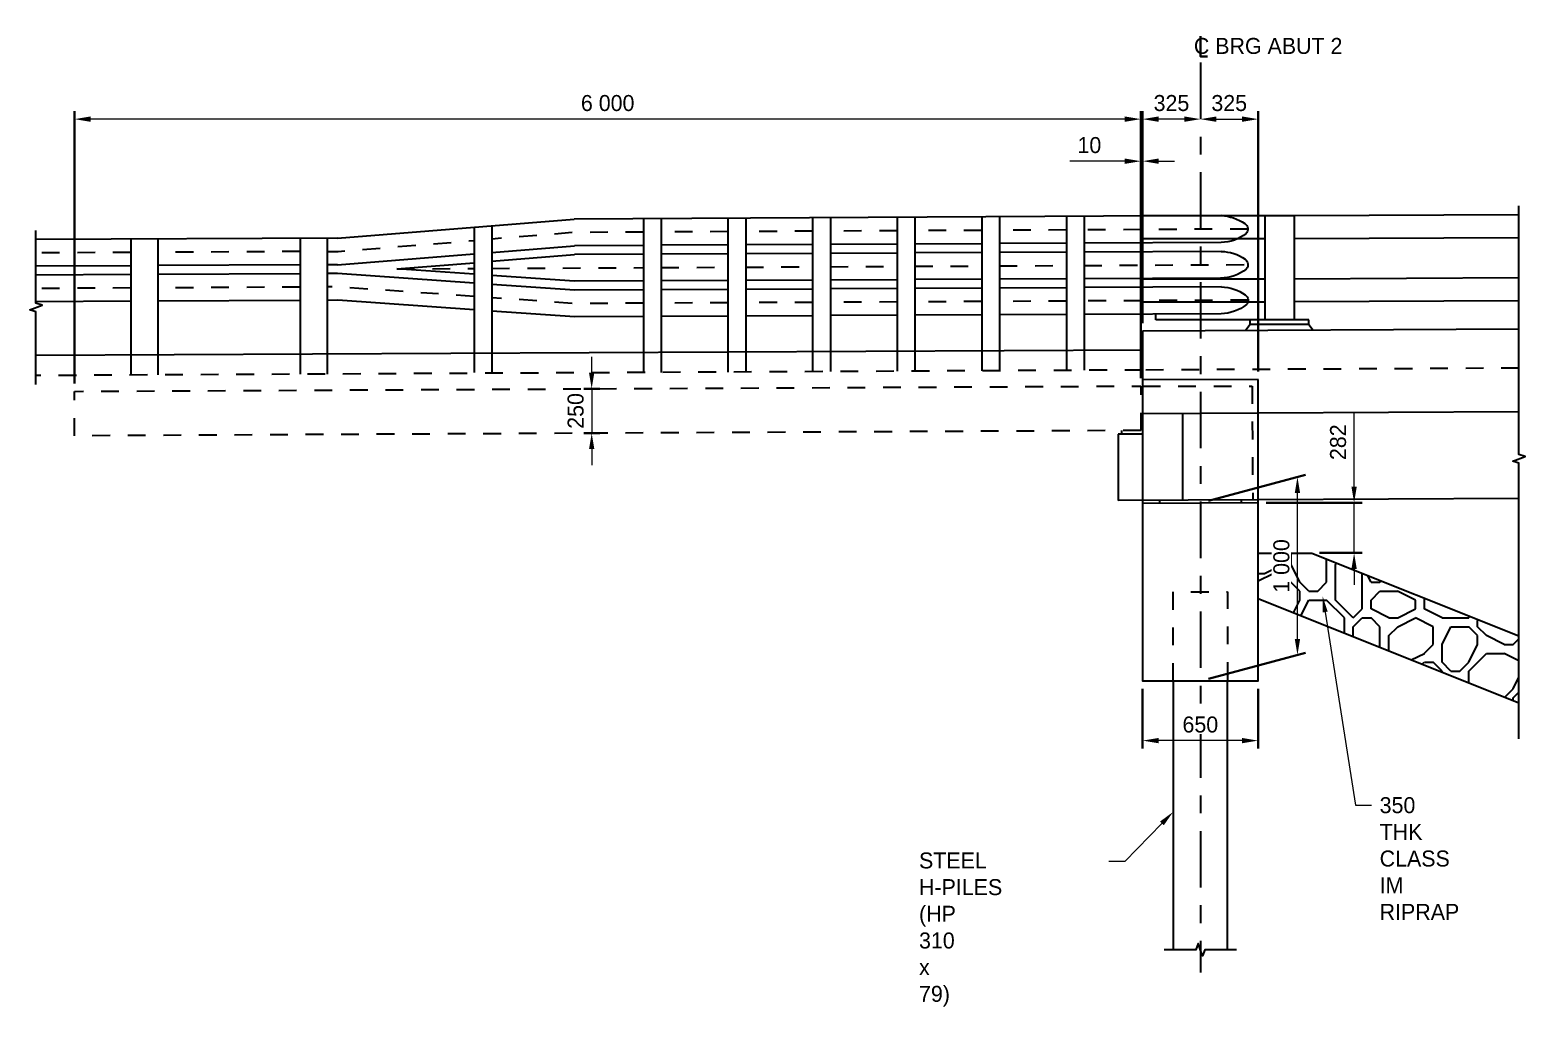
# Model space of a CAD drawing. Header units: metres. Extents: x 16681.2 to 16737.5, y 5649224.7 to 5649280.1.
# Drawn here: x 16685.43 to 16693.84, y 5649228.76 to 5649234.26 of the extents above; entities that cross this region are included whole.
import ezdxf
from ezdxf import colors
from ezdxf.entities.mleader import LeaderData, LeaderLine
from ezdxf.math import Vec2, Vec3

# ---------------------------------------------------------------- set-up
doc = ezdxf.new("R2010")
doc.units = ezdxf.units.M
doc.linetypes.add('CENTERX2', pattern=[101.6, 63.5, -12.7, 12.7, -12.7])
doc.linetypes.add('HIDDEN2', pattern=[4.7625, 3.175, -1.5875])
for name, color, linetype in [('S-BR-ABUT', 3, 'Continuous'), ('S-BR-ABUTMENT-HDD-THIN', 11, 'HIDDEN2'), ('S-BR-BRIDGERAIL', 50, 'Continuous'), ('S-BR-CEN', 1, 'CENTERX2'), ('S-BR-DECK', 2, 'Continuous'), ('S-BR-DECK-HDD', 11, 'HIDDEN2'), ('S-BR-DIM', 1, 'Continuous'), ('S-BR-PILE-HDD', 11, 'HIDDEN2'), ('S-BR-PILE-PIPE', 63, 'Continuous'), ('S-BR-POST', 50, 'Continuous'), ('S-BR-RIP-RAP', 252, 'Continuous'), ('S-BR-SLOPE', 51, 'Continuous')]:
    doc.layers.add(name, color=color, linetype=linetype)
doc.layers.add('S-TB-TXT-WT2', color=2, linetype='Continuous', lineweight=30)
doc.styles.add('AT_Font_Prop_3.0', font='font99.shx', dxfattribs={"height": 3})
doc.dimstyles.new('AT_Prop_3.0 (Millimeters)', dxfattribs={"dimtxt": 3, "dimasz": 3, "dimexe": 1.5, "dimexo": 1.5, "dimgap": 1.5, "dimtad": 1, "dimdec": 3, "dimzin": 0, "dimdsep": 32, "dimtxsty": 'AT_Font_Prop_3.0', "dimcen": 1.5, "dimclrd": 1, "dimclre": 1, "dimclrt": 256, "dimaunit": 1, "dimadec": 4, "dimazin": 0, "dimtfac": 1, "dimtdec": 3, "dimtmove": 0, "dimatfit": 0, "dimfxl": 1, "dimtolj": 1, "dimtzin": 0, "dimlwd": 20, "dimlwe": -1, "dimarcsym": 0})

# ---------------------------------------------------------------- blocks, each defined once
blk = doc.blocks.new('*D35')
at = {"layer": 'Defpoints', "color": 0, "transparency": 16777216}
for p in [(16692.337, 5649233.7553), (16692.012, 5649232.5651), (16692.337, 5649232.2917)]:
    blk.add_point(p, dxfattribs=at)
at = {"layer": 'S-TB-TXT-WT2', "color": 1, "lineweight": 20, "transparency": 16777216}
blk.add_line((16692.102, 5649233.7553), (16692.247, 5649233.7553), dxfattribs=at)
at = {"layer": 'S-TB-TXT-WT2', "color": 1, "transparency": 16777216}
blk.add_line((16692.337, 5649232.3367), (16692.337, 5649233.8003), dxfattribs=at)
for points in [[(16692.102, 5649233.7703), (16692.102, 5649233.7403), (16692.012, 5649233.7553)], [(16692.247, 5649233.7703), (16692.247, 5649233.7403), (16692.337, 5649233.7553)]]:
    blk.add_solid(points, dxfattribs=at)
at = {"layer": 'S-TB-TXT-WT2', "transparency": 16777216, "insert": (16692.1745, 5649233.8453), "char_height": 0.09, "attachment_point": 5, "style": 'AT_Font_Prop_3.0'}
blk.add_mtext('\\A1;325', dxfattribs=at)
blk = doc.blocks.new('*D36')
at = {"layer": 'Defpoints', "color": 0, "transparency": 16777216}
for p in [(16685.677, 5649233.7553), (16685.677, 5649232.2244), (16691.677, 5649232.2544)]:
    blk.add_point(p, dxfattribs=at)
at = {"layer": 'S-TB-TXT-WT2', "color": 1, "transparency": 16777216}
for p, q in [((16685.677, 5649232.2694), (16685.677, 5649233.8003)), ((16691.677, 5649232.2994), (16691.677, 5649233.8003))]:
    blk.add_line(p, q, dxfattribs=at)
at = {"layer": 'S-TB-TXT-WT2', "color": 1, "lineweight": 20, "transparency": 16777216}
blk.add_line((16691.587, 5649233.7553), (16685.767, 5649233.7553), dxfattribs=at)
at = {"layer": 'S-TB-TXT-WT2', "color": 1, "transparency": 16777216}
for points in [[(16685.767, 5649233.7703), (16685.767, 5649233.7403), (16685.677, 5649233.7553)], [(16691.587, 5649233.7703), (16691.587, 5649233.7403), (16691.677, 5649233.7553)]]:
    blk.add_solid(points, dxfattribs=at)
at = {"layer": 'S-TB-TXT-WT2', "transparency": 16777216, "insert": (16688.677, 5649233.8453), "char_height": 0.09, "attachment_point": 5, "style": 'AT_Font_Prop_3.0'}
blk.add_mtext('\\A1;6 000', dxfattribs=at)
blk = doc.blocks.new('*D37')
at = {"layer": 'Defpoints', "color": 0, "transparency": 16777216}
for p in [(16691.687, 5649233.7553), (16691.687, 5649232.5633), (16692.012, 5649232.5651)]:
    blk.add_point(p, dxfattribs=at)
at = {"layer": 'S-TB-TXT-WT2', "color": 1, "transparency": 16777216}
blk.add_line((16691.687, 5649232.6083), (16691.687, 5649233.8003), dxfattribs=at)
at = {"layer": 'S-TB-TXT-WT2', "color": 1, "lineweight": 20, "transparency": 16777216}
blk.add_line((16691.922, 5649233.7553), (16691.777, 5649233.7553), dxfattribs=at)
at = {"layer": 'S-TB-TXT-WT2', "color": 1, "transparency": 16777216}
for points in [[(16691.777, 5649233.7703), (16691.777, 5649233.7403), (16691.687, 5649233.7553)], [(16691.922, 5649233.7703), (16691.922, 5649233.7403), (16692.012, 5649233.7553)]]:
    blk.add_solid(points, dxfattribs=at)
at = {"layer": 'S-TB-TXT-WT2', "transparency": 16777216, "insert": (16691.8495, 5649233.8453), "char_height": 0.09, "attachment_point": 5, "style": 'AT_Font_Prop_3.0'}
blk.add_mtext('\\A1;325', dxfattribs=at)
blk = doc.blocks.new('*D38')
at = {"layer": 'Defpoints', "color": 0, "transparency": 16777216}
for p in [(16691.677, 5649233.5189), (16691.687, 5649232.5634), (16691.677, 5649232.2544)]:
    blk.add_point(p, dxfattribs=at)
at = {"layer": 'S-TB-TXT-WT2', "color": 1, "lineweight": 20, "transparency": 16777216}
for p, q in [((16691.587, 5649233.5189), (16691.2784, 5649233.5189)), ((16691.687, 5649233.5189), (16691.677, 5649233.5189)), ((16691.777, 5649233.5189), (16691.867, 5649233.5189))]:
    blk.add_line(p, q, dxfattribs=at)
at = {"layer": 'S-TB-TXT-WT2', "color": 1, "transparency": 16777216}
for points in [[(16691.587, 5649233.5339), (16691.587, 5649233.5039), (16691.677, 5649233.5189)], [(16691.777, 5649233.5339), (16691.777, 5649233.5039), (16691.687, 5649233.5189)]]:
    blk.add_solid(points, dxfattribs=at)
at = {"layer": 'S-TB-TXT-WT2', "transparency": 16777216, "insert": (16691.3877, 5649233.6089), "char_height": 0.09, "attachment_point": 5, "style": 'AT_Font_Prop_3.0'}
blk.add_mtext('\\A1;10', dxfattribs=at)
blk = doc.blocks.new('*D39')
at = {"layer": 'Defpoints', "color": 0, "transparency": 16777216}
for p in [(16692.5584, 5649231.7425), (16692.012, 5649231.5961), (16692.012, 5649230.5961)]:
    blk.add_point(p, dxfattribs=at)
at = {"layer": 'S-TB-TXT-WT2', "color": 1, "transparency": 16777216}
for p, q in [((16692.057, 5649231.6081), (16692.6034, 5649231.7545)), ((16692.057, 5649230.6081), (16692.6034, 5649230.7545))]:
    blk.add_line(p, q, dxfattribs=at)
at = {"layer": 'S-TB-TXT-WT2', "color": 1, "lineweight": 20, "transparency": 16777216}
blk.add_line((16692.5584, 5649230.8325), (16692.5584, 5649231.6525), dxfattribs=at)
at = {"layer": 'S-TB-TXT-WT2', "color": 1, "transparency": 16777216}
for points in [[(16692.5434, 5649231.6525), (16692.5734, 5649231.6525), (16692.5584, 5649231.7425)], [(16692.5434, 5649230.8325), (16692.5734, 5649230.8325), (16692.5584, 5649230.7425)]]:
    blk.add_solid(points, dxfattribs=at)
at = {"layer": 'S-TB-TXT-WT2', "transparency": 16777216, "insert": (16692.4684, 5649231.2425), "char_height": 0.09, "attachment_point": 5, "rotation": 90, "style": 'AT_Font_Prop_3.0', "bg_fill": 3, "box_fill_scale": 1.1, "bg_fill_color": 256, "bg_fill_true_color": 13158600, "bg_fill_transparency": 0}
blk.add_mtext('\\A1;1 000', dxfattribs=at)
blk = doc.blocks.new('*D40')
at = {"layer": 'Defpoints', "color": 0, "transparency": 16777216}
for p in [(16691.687, 5649230.5961), (16692.337, 5649230.5961), (16691.687, 5649230.2603)]:
    blk.add_point(p, dxfattribs=at)
at = {"layer": 'S-TB-TXT-WT2', "color": 1, "transparency": 16777216}
for p, q in [((16691.687, 5649230.5511), (16691.687, 5649230.2153)), ((16692.337, 5649230.5511), (16692.337, 5649230.2153))]:
    blk.add_line(p, q, dxfattribs=at)
at = {"layer": 'S-TB-TXT-WT2', "color": 1, "lineweight": 20, "transparency": 16777216}
blk.add_line((16692.247, 5649230.2603), (16691.777, 5649230.2603), dxfattribs=at)
at = {"layer": 'S-TB-TXT-WT2', "color": 1, "transparency": 16777216}
for points in [[(16691.777, 5649230.2753), (16691.777, 5649230.2453), (16691.687, 5649230.2603)], [(16692.247, 5649230.2753), (16692.247, 5649230.2453), (16692.337, 5649230.2603)]]:
    blk.add_solid(points, dxfattribs=at)
at = {"layer": 'S-TB-TXT-WT2', "transparency": 16777216, "insert": (16692.012, 5649230.3503), "char_height": 0.09, "attachment_point": 5, "style": 'AT_Font_Prop_3.0', "bg_fill": 3, "box_fill_scale": 1.1, "bg_fill_color": 256, "bg_fill_true_color": 13158600, "bg_fill_transparency": 0}
blk.add_mtext('\\A1;650', dxfattribs=at)
blk = doc.blocks.new('*D41')
at = {"layer": 'Defpoints', "color": 0, "transparency": 16777216}
for p in [(16688.677, 5649232.2394), (16688.587, 5649231.9894), (16688.677, 5649231.9894)]:
    blk.add_point(p, dxfattribs=at)
at = {"layer": 'S-TB-TXT-WT2', "color": 1, "lineweight": 20, "transparency": 16777216}
for p, q in [((16688.587, 5649232.3294), (16688.587, 5649232.4194)), ((16688.587, 5649232.2394), (16688.587, 5649231.9894)), ((16688.587, 5649231.8994), (16688.587, 5649231.8094))]:
    blk.add_line(p, q, dxfattribs=at)
at = {"layer": 'S-TB-TXT-WT2', "color": 1, "transparency": 16777216}
for p, q in [((16688.632, 5649232.2394), (16688.542, 5649232.2394)), ((16688.632, 5649231.9894), (16688.542, 5649231.9894))]:
    blk.add_line(p, q, dxfattribs=at)
for points in [[(16688.572, 5649232.3294), (16688.602, 5649232.3294), (16688.587, 5649232.2394)], [(16688.572, 5649231.8994), (16688.602, 5649231.8994), (16688.587, 5649231.9894)]]:
    blk.add_solid(points, dxfattribs=at)
at = {"layer": 'S-TB-TXT-WT2', "transparency": 16777216, "insert": (16688.497, 5649232.1144), "char_height": 0.09, "attachment_point": 5, "rotation": 90, "style": 'AT_Font_Prop_3.0'}
blk.add_mtext('\\A1;250', dxfattribs=at)
blk = doc.blocks.new('*D42')
at = {"layer": 'Defpoints', "color": 0, "transparency": 16777216}
for p in [(16692.337, 5649231.5977), (16692.8773, 5649231.5977), (16692.6368, 5649231.3161)]:
    blk.add_point(p, dxfattribs=at)
at = {"layer": 'S-TB-TXT-WT2', "color": 1, "lineweight": 20, "transparency": 16777216}
for p, q in [((16692.8773, 5649231.6877), (16692.8773, 5649232.0991)), ((16692.8773, 5649231.3161), (16692.8773, 5649231.5977)), ((16692.8773, 5649231.2261), (16692.8773, 5649231.1361))]:
    blk.add_line(p, q, dxfattribs=at)
at = {"layer": 'S-TB-TXT-WT2', "color": 1, "transparency": 16777216}
for p, q in [((16692.382, 5649231.5977), (16692.9223, 5649231.5977)), ((16692.6818, 5649231.3161), (16692.9223, 5649231.3161))]:
    blk.add_line(p, q, dxfattribs=at)
for points in [[(16692.8623, 5649231.6877), (16692.8923, 5649231.6877), (16692.8773, 5649231.5977)], [(16692.8623, 5649231.2261), (16692.8923, 5649231.2261), (16692.8773, 5649231.3161)]]:
    blk.add_solid(points, dxfattribs=at)
at = {"layer": 'S-TB-TXT-WT2', "transparency": 16777216, "insert": (16692.7873, 5649231.9384), "char_height": 0.09, "attachment_point": 5, "rotation": 90, "style": 'AT_Font_Prop_3.0'}
blk.add_mtext('\\A1;282', dxfattribs=at)
blk = doc.blocks.new('ELEV POST')
at = {"layer": 'S-BR-DIM'}
blk.add_line((0, 0), (0, 0), dxfattribs=at)
at = {"layer": 'S-BR-POST'}
for p, q in [((-0.0825, 0.6429), (0.0825, 0.6425)), ((-0.0825, 0.6429), (-0.0825, 0.0577)), ((0.0825, 0.6425), (0.0825, 0.0577)), ((-0.165, 0.0327), (-0.1901, 0)), ((-0.165, 0.0327), (-0.1901, 0)), ((-0.165, 0.0577), (0.165, 0.0577)), ((-0.165, 0.0327), (-0.165, 0.0577)), ((-0.165, 0.0577), (0.165, 0.0577)), ((-0.165, 0.0327), (-0.165, 0.0577)), ((-0.165, 0.0327), (0.165, 0.0327)), ((-0.165, 0.0327), (0.165, 0.0327)), ((0.165, 0.0327), (0.165, 0.0577)), ((0.165, 0.0327), (0.165, 0.0577)), ((0.165, 0.0327), (0.1901, 0)), ((0.165, 0.0327), (0.1901, 0))]:
    blk.add_line(p, q, dxfattribs=at)
blk = doc.blocks.new('*U33')
at = {"layer": 'S-BR-DIM', "rotation": 180.2865830966329}
blk.add_blockref('ELEV POST', (0.325, 0), dxfattribs=at)
blk = doc.blocks.new('*U34')
at = {"layer": 'S-BR-BRIDGERAIL', "color": 0, "linetype": 'ByBlock', "lineweight": -2, "transparency": 16777216, "rotation": 179.9118905369981}
blk.add_blockref('*U33', (16728.1694, 5649026.9624), dxfattribs=at)

msp = doc.modelspace()

# ---------------------------------------------------------------- hatches: boundary and pattern name
at = {"layer": 'S-BR-RIP-RAP'}
h = msp.add_hatch(dxfattribs=at)
h.set_pattern_fill('AGGREGAT', color=256, pattern_type=2)
h.set_pattern_definition([(0, (16684.9217, 5649225.5501), (1, 1), [0.1, -0.15, 0.05, -0.15, 0.05, -0.5]), (0, (16685.4217, 5649225.6501), (1, 1), [0.05, -0.95]), (0, (16685.1217, 5649225.7001), (1, 1), [0.05, -0.1, 0.05, -0.8]), (0, (16685.6217, 5649225.7501), (1, 1), [0.1, -0.9]), (0, (16685.7217, 5649225.8001), (1, 1), [0.05, -0.95]), (0, (16685.4217, 5649225.9001), (1, 1), [0.1, -0.9]), (0, (16684.9217, 5649225.9501), (1, 1), [0.05, -0.1, 0.05, -0.25, 0.15, -0.4]), (0, (16685.6217, 5649226.0501), (1, 1), [0.1, -0.9]), (0, (16685.0217, 5649226.1001), (1, 1), [0.1, -0.05, 0.05, -0.4, 0.05, -0.35]), (0, (16684.9717, 5649226.1501), (1, 1), [0.05, -0.95]), (0, (16685.3217, 5649226.2001), (1, 1), [0.05, -0.05, 0.05, -0.85]), (0, (16685.1717, 5649226.2501), (1, 1), [0.05, -0.95]), (0, (16685.8217, 5649226.3001), (1, 1), [0.05, -0.95]), (0, (16685.3717, 5649226.3501), (1, 1), [0.05, -0.4, 0.05, -0.5]), (0, (16685.3717, 5649226.4001), (1, 1), [0.1, -0.9]), (0, (16685.5717, 5649226.4501), (1, 1), [0.1, -0.9]), (0, (16684.9717, 5649226.5001), (1, 1), [0.05, -0.6, 0.1, -0.25]), (90, (16684.9217, 5649226.0001), (-1, 1), [0.2, -0.2, 0.1, -0.5]), (90, (16684.9717, 5649226.0001), (-1, 1), [0.05, -0.35, 0.1, -0.5]), (90, (16685.0217, 5649225.7501), (-1, 1), [0.15, -0.85]), (90, (16685.0717, 5649225.7501), (-1, 1), [0.1, -0.9]), (90, (16685.1217, 5649225.6001), (-1, 1), [0.05, -0.6, 0.05, -0.05, 0.1, -0.15]), (90, (16685.2217, 5649225.6001), (-1, 1), [0.05, -0.35, 0.05, -0.55]), (90, (16685.2717, 5649226.0001), (-1, 1), [0.1, -0.15, 0.05, -0.05, 0.1, -0.55]), (90, (16685.3217, 5649225.8001), (-1, 1), [0.1, -0.55, 0.05, -0.3]), (90, (16685.3717, 5649225.6001), (-1, 1), [0.05, -0.05, 0.1, -0.8]), (90, (16685.4717, 5649226.2501), (-1, 1), [0.05, -0.95]), (90, (16685.5217, 5649226.2501), (-1, 1), [0.1, -0.1, 0.05, -0.05, 0.1, -0.6]), (90, (16685.5717, 5649225.8001), (-1, 1), [0.05, -0.05, 0.05, -0.1, 0.05, -0.7]), (90, (16685.7217, 5649226.1501), (-1, 1), [0.2, -0.8]), (90, (16685.7717, 5649226.0501), (-1, 1), [0.2, -0.15, 0.1, -0.55]), (90, (16685.8217, 5649225.6501), (-1, 1), [0.05, -0.15, 0.1, -0.7]), (90, (16685.8717, 5649225.7501), (-1, 1), [0.15, -0.85]), (45, (16685.32166, 5649225.5501), (0, 1), [0.07071, -1.3435]), (45, (16685.87166, 5649225.6001), (0, 1), [0.07071, -1.202084, 0.07071, -0.07071]), (45, (16685.22166, 5649225.6501), (0, 1), [0.07071, -0.56568, 0.07071, -0.707114]), (45, (16685.47166, 5649225.6501), (0, 1), [0.07071, -1.131374, 0.07071, -0.14142]), (45, (16685.52166, 5649225.6501), (0, 1), [0.14142, -0.56568, 0.14142, -0.565694]), (45, (16685.27166, 5649225.7501), (0, 1), [0.0707, -0.6364, 0.0707, -0.0707, 0.0707, -0.495014]), (45, (16685.77166, 5649225.8001), (0, 1), [0.07071, -0.07071, 0.07071, -1.202084]), (45, (16685.07166, 5649225.8501), (0, 1), [0.07071, -0.84852, 0.07071, -0.424274]), (45, (16685.87166, 5649225.9501), (0, 1), [0.0707, -0.0707, 0.0707, -0.28284, 0.0707, -0.848574]), (45, (16685.27166, 5649226.1001), (0, 1), [0.07071, -1.3435]), (45, (16685.02166, 5649226.1501), (0, 1), [0.14142, -1.27279]), (45, (16684.92166, 5649226.2501), (0, 1), [0.07071, -0.07071, 0.07071, -1.202084]), (45, (16685.47166, 5649226.4001), (0, 1), [0.07071, -1.3435]), (45, (16685.77166, 5649226.5001), (0, 1), [0.07071, -1.3435]), (135, (16685.37166, 5649225.6501), (6e-17, 1), [0.07071, -1.3435]), (135, (16685.42166, 5649225.6501), (6e-17, 1), [0.07071, -1.3435]), (135, (16685.12166, 5649225.7001), (6e-17, 1), [0.07071, -0.28284, 0.14142, -0.919244]), (135, (16684.92166, 5649225.7001), (6e-17, 1), [0.07071, -1.3435]), (135, (16685.57166, 5649225.8501), (6e-17, 1), [0.07071, -0.565685, 0.07071, -0.70711]), (135, (16685.62166, 5649225.8501), (6e-17, 1), [0.0707, -0.4243, 0.0707, -0.4242, 0.0707, -0.353614]), (135, (16685.02166, 5649225.9001), (6e-17, 1), [0.07071, -1.3435]), (135, (16685.82166, 5649225.9501), (6e-17, 1), [0.1414, -0.35355, 0.0707, -0.0707, 0.0707, -0.707164]), (135, (16685.17166, 5649226.1001), (6e-17, 1), [0.07071, -1.3435]), (135, (16685.57166, 5649226.1001), (6e-17, 1), [0.14142, -1.27279]), (135, (16685.62166, 5649226.1001), (6e-17, 1), [0.07071, -1.3435]), (135, (16685.32166, 5649226.2001), (6e-17, 1), [0.07071, -1.3435]), (135, (16685.02166, 5649226.3501), (6e-17, 1), [0.07071, -1.3435]), (135, (16685.82166, 5649226.3501), (6e-17, 1), [0.07071, -1.3435]), (26.565, (16685.02166, 5649225.55013), (1, 4e-10), [0.1118, -2.12427]), (26.565, (16684.92166, 5649225.65013), (1, 4e-10), [0.1118, -2.12427]), (26.565, (16684.92166, 5649225.70013), (1, 4e-10), [0.1118, -2.12427]), (26.565, (16685.17166, 5649225.70013), (1, 4e-10), [0.1118, -2.12427]), (26.565, (16685.12166, 5649225.90013), (1, 4e-10), [0.1118, -2.12427]), (26.565, (16685.12166, 5649225.95013), (1, 4e-10), [0.1118, -2.12427]), (26.565, (16685.32166, 5649226.15013), (1, 4e-10), [0.1118, -2.12427]), (26.565, (16685.37166, 5649226.20013), (1, 4e-10), [0.1118, -2.12427]), (26.565, (16684.97166, 5649226.30013), (1, 4e-10), [0.1118, -2.12427]), (26.565, (16685.27166, 5649226.30013), (1, 4e-10), [0.1118, -2.12427]), (63.435, (16685.77166, 5649225.55013), (5e-11, 1), [0.1118, -2.12427]), (63.435, (16685.52166, 5649225.70013), (5e-11, 1), [0.1118, -2.12427]), (63.435, (16685.37166, 5649225.80013), (5e-11, 1), [0.1118, -2.12427]), (63.435, (16685.52166, 5649225.95013), (5e-11, 1), [0.1118, -2.12427]), (63.435, (16685.57166, 5649225.95013), (5e-11, 1), [0.1118, -2.12427]), (63.435, (16685.22166, 5649226.10013), (5e-11, 1), [0.1118, -2.12427]), (63.435, (16685.12166, 5649226.15013), (5e-11, 1), [0.1118, -2.12427]), (63.435, (16685.52166, 5649226.35013), (5e-11, 1), [0.1118, -2.12427]), (63.435, (16685.12166, 5649226.45013), (5e-11, 1), [0.1118, -2.12427]), (116.565, (16684.97166, 5649226.15013), (-4e-10, 1), [0.1118, -2.12427]), (116.565, (16685.57166, 5649226.15013), (-4e-10, 1), [0.1118, -2.12427]), (116.565, (16684.92166, 5649226.20013), (-4e-10, 1), [0.1118, -2.12427]), (116.565, (16685.72166, 5649226.35013), (-4e-10, 1), [0.1118, -2.12427]), (116.565, (16685.07166, 5649226.40013), (-4e-10, 1), [0.1118, -2.12427]), (116.565, (16685.27166, 5649226.45013), (-4e-10, 1), [0.1118, -2.12427]), (153.435, (16685.32166, 5649225.55013), (-1, 4e-10), [0.1118, -2.12427]), (153.435, (16685.12166, 5649225.65013), (-1, 4e-10), [0.1118, -2.12427]), (153.435, (16685.82166, 5649225.70013), (-1, 4e-10), [0.1118, -2.12427]), (153.435, (16685.72166, 5649225.80013), (-1, 4e-10), [0.1118, -2.12427]), (153.435, (16685.32166, 5649225.90013), (-1, 4e-10), [0.1118, -2.12427]), (153.435, (16685.07166, 5649225.95013), (-1, 4e-10), [0.1118, -2.12427]), (153.435, (16685.37166, 5649225.95013), (-1, 4e-10), [0.1118, -2.12427]), (153.435, (16685.22166, 5649226.05013), (-1, 4e-10), [0.1118, -2.12427]), (153.435, (16685.22166, 5649226.30013), (-1, 4e-10), [0.1118, -2.12427]), (153.435, (16684.92166, 5649226.50013), (-1, 4e-10), [0.1118, -2.12427]), (153.435, (16685.52166, 5649226.50013), (-1, 4e-10), [0.1118, -2.12427]), (153.435, (16685.62166, 5649226.50013), (-1, 4e-10), [0.1118, -2.12427])])
h.paths.add_polyline_path([(16692.337, 5649231.3149), (16692.6396, 5649231.3149), (16693.8051, 5649230.8422), (16693.8051, 5649230.4718), (16692.337, 5649231.059)])

# ---------------------------------------------------------------- linework, layer by layer
at = {"layer": 'Defpoints'}
msp.add_line((16692.337, 5649232.1017), (16691.687, 5649232.0984), dxfattribs=at)
at = {"layer": 'Defpoints', "ltscale": 0.25}
msp.add_line((16691.912, 5649232.0996), (16691.912, 5649231.6116), dxfattribs=at)
at = {"layer": 'Defpoints', "flags": 128}
msp.add_lwpolyline([(16693.8051, 5649232.109), (16692.337, 5649232.1017)], dxfattribs=at)
at = {"layer": 'S-BR-ABUT'}
msp.add_line((16691.687, 5649232.0983), (16691.687, 5649231.9843), dxfattribs=at)
at = {"layer": 'S-BR-ABUT', "flags": 128}
msp.add_lwpolyline([(16692.337, 5649232.2917), (16691.687, 5649232.2884), (16691.687, 5649230.5961), (16692.337, 5649230.5961)], close=True, dxfattribs=at)
at = {"layer": 'S-BR-BRIDGERAIL'}
for points in [[(16692.3748, 5649233.2108), (16691.6837, 5649233.2108), (16691.6837, 5649233.0838), (16692.3748, 5649233.0838)], [(16693.8051, 5649233.2174), (16692.5398, 5649233.2111)], [(16692.5398, 5649233.0841), (16693.8051, 5649233.0904)], [(16692.3748, 5649232.8558), (16691.6837, 5649232.8558), (16691.6837, 5649232.7288), (16692.3748, 5649232.7288)], [(16693.8051, 5649232.8624), (16692.5398, 5649232.8561)], [(16692.5398, 5649232.7291), (16693.8051, 5649232.7354)]]:
    msp.add_lwpolyline(points, dxfattribs=at)
at = {"layer": 'S-BR-CEN', "ltscale": 0.005}
msp.add_line((16692.012, 5649234.0741), (16692.012, 5649228.9567), dxfattribs=at)
at = {"layer": 'S-BR-DECK'}
msp.add_line((16691.687, 5649232.5633), (16691.687, 5649232.2884), dxfattribs=at)
at = {"layer": 'S-BR-DECK', "flags": 128}
for points in [[(16693.8051, 5649230.2705), (16693.8051, 5649231.8201), (16693.7707, 5649231.8326), (16693.8394, 5649231.8576), (16693.8051, 5649231.8701), (16693.8051, 5649233.2674)], [(16685.4601, 5649232.2633), (16685.4601, 5649232.6707), (16685.4258, 5649232.6832), (16685.4945, 5649232.7082), (16685.4601, 5649232.7207), (16685.4601, 5649233.1281)], [(16693.8051, 5649232.574), (16691.687, 5649232.5634)], [(16691.687, 5649232.4564), (16685.4601, 5649232.4253)], [(16693.8051, 5649231.621), (16692.337, 5649231.6137)]]:
    msp.add_lwpolyline(points, dxfattribs=at)
at = {"layer": 'S-BR-DECK-HDD', "ltscale": 0.25}
for p, q in [((16691.687, 5649231.9844), (16691.55, 5649231.9837)), ((16691.55, 5649231.9837), (16691.55, 5649231.6097)), ((16692.337, 5649231.6137), (16691.55, 5649231.6097))]:
    msp.add_line(p, q, dxfattribs=at)
at = {"layer": 'S-BR-DECK-HDD', "ltscale": 0.5}
for p, q in [((16691.5693, 5649231.9838), (16691.5693, 5649232.0038)), ((16692.3371, 5649231.5977), (16691.6871, 5649231.5944)), ((16691.782, 5649231.6109), (16691.782, 5649231.5949)), ((16692.242, 5649231.6132), (16692.242, 5649231.5972))]:
    msp.add_line(p, q, dxfattribs=at)
at = {"layer": 'S-BR-DECK-HDD', "ltscale": 0.025, "flags": 128}
for points in [[(16691.687, 5649232.3444), (16685.4601, 5649232.3133)], [(16693.8051, 5649232.355), (16691.687, 5649232.3444)], [(16691.677, 5649232.0044), (16685.677, 5649231.9744), (16685.677, 5649232.2244), (16691.677, 5649232.2544), (16691.677, 5649232.0044)]]:
    msp.add_lwpolyline(points, dxfattribs=at)
at = {"layer": 'S-BR-PILE-HDD', "ltscale": 0.025, "flags": 128}
msp.add_lwpolyline([(16691.8589, 5649230.5961), (16691.8589, 5649231.0961), (16692.1649, 5649231.0961), (16692.1649, 5649230.5961)], dxfattribs=at)
at = {"layer": 'S-BR-PILE-PIPE', "flags": 128}
for points in [[(16691.8589, 5649230.5961), (16691.8589, 5649229.0845)], [(16692.1649, 5649229.0845), (16692.1649, 5649230.5961)]]:
    msp.add_lwpolyline(points, dxfattribs=at)
at = {"layer": 'S-BR-PILE-PIPE', "linetype": 'Continuous'}
msp.add_lwpolyline([(16692.2149, 5649229.0845), (16692.0369, 5649229.0845), (16692.0244, 5649229.0502), (16691.9994, 5649229.1189), (16691.9869, 5649229.0845), (16691.8089, 5649229.0845)], dxfattribs=at)
at = {"layer": 'S-BR-POST'}
for p, q in [((16687.1565, 5649233.0865), (16688.4891, 5649233.1932)), ((16687.925, 5649233.1481), (16687.925, 5649232.3304)), ((16688.025, 5649233.1561), (16688.025, 5649232.3309)), ((16692.1292, 5649233.2133), (16688.4891, 5649233.1932)), ((16688.878, 5649233.1953), (16688.878, 5649232.3304)), ((16688.978, 5649233.1959), (16688.978, 5649232.3309)), ((16689.354, 5649233.198), (16689.354, 5649232.3328)), ((16689.454, 5649233.1985), (16689.454, 5649232.3333)), ((16689.83, 5649233.2006), (16689.83, 5649232.3351)), ((16689.93, 5649233.2012), (16689.93, 5649232.3356)), ((16690.306, 5649233.2032), (16690.306, 5649232.3375)), ((16690.406, 5649233.2038), (16690.406, 5649232.338)), ((16690.782, 5649233.2059), (16690.782, 5649232.3399)), ((16690.882, 5649233.2064), (16690.882, 5649232.3404)), ((16691.258, 5649233.2085), (16691.258, 5649232.3423)), ((16691.358, 5649233.209), (16691.358, 5649232.3428)), ((16687.1565, 5649233.0865), (16685.4601, 5649233.0781)), ((16685.993, 5649233.0807), (16685.993, 5649232.316)), ((16686.145, 5649233.0815), (16686.145, 5649232.3167)), ((16686.946, 5649233.0855), (16686.946, 5649232.3207)), ((16687.098, 5649233.0863), (16687.098, 5649232.3215)), ((16690.306, 5649233.0523), (16689.93, 5649233.0504)), ((16690.782, 5649233.0547), (16690.406, 5649233.0528)), ((16691.258, 5649233.0571), (16690.882, 5649233.0552)), ((16692.1292, 5649233.0614), (16691.358, 5649233.0576)), ((16687.1572, 5649232.9365), (16687.925, 5649232.998)), ((16688.025, 5649233.006), (16688.4901, 5649233.0432)), ((16688.025, 5649232.956), (16688.4903, 5649232.9932)), ((16688.878, 5649233.0452), (16688.4901, 5649233.0432)), ((16688.878, 5649232.9952), (16688.4903, 5649232.9932)), ((16689.354, 5649233.0475), (16688.978, 5649233.0457)), ((16689.354, 5649232.9975), (16688.978, 5649232.9957)), ((16689.83, 5649233.0499), (16689.454, 5649233.048)), ((16689.83, 5649232.9999), (16689.454, 5649232.998)), ((16690.306, 5649233.0023), (16689.93, 5649233.0004)), ((16690.782, 5649233.0047), (16690.406, 5649233.0028)), ((16691.258, 5649233.0071), (16690.882, 5649233.0052)), ((16692.1294, 5649233.0114), (16691.358, 5649233.0076)), ((16685.993, 5649232.9307), (16685.4601, 5649232.9281)), ((16686.946, 5649232.9355), (16686.145, 5649232.9315)), ((16686.946, 5649232.8855), (16686.145, 5649232.8815)), ((16687.1572, 5649232.9365), (16687.098, 5649232.9363)), ((16687.1575, 5649232.8866), (16687.098, 5649232.8863)), ((16687.925, 5649232.8328), (16687.1575, 5649232.8866)), ((16687.4907, 5649232.9132), (16687.925, 5649232.948)), ((16687.925, 5649232.8828), (16687.4907, 5649232.9132)), ((16685.993, 5649232.8807), (16685.4601, 5649232.8781)), ((16688.4911, 5649232.8432), (16688.025, 5649232.8758)), ((16688.4913, 5649232.7932), (16688.025, 5649232.8259)), ((16688.878, 5649232.8452), (16688.4911, 5649232.8432)), ((16689.354, 5649232.8475), (16688.978, 5649232.8457)), ((16689.83, 5649232.8499), (16689.454, 5649232.848)), ((16689.83, 5649232.7999), (16689.454, 5649232.798)), ((16690.306, 5649232.8523), (16689.93, 5649232.8504)), ((16690.306, 5649232.8023), (16689.93, 5649232.8004)), ((16690.782, 5649232.8547), (16690.406, 5649232.8528)), ((16690.782, 5649232.8047), (16690.406, 5649232.8028)), ((16691.258, 5649232.8571), (16690.882, 5649232.8552)), ((16691.258, 5649232.8071), (16690.882, 5649232.8052)), ((16692.1258, 5649232.8614), (16691.358, 5649232.8576)), ((16692.1304, 5649232.8114), (16691.358, 5649232.8076)), ((16685.993, 5649232.7307), (16685.4601, 5649232.7281)), ((16686.946, 5649232.7355), (16686.145, 5649232.7315)), ((16687.1582, 5649232.7366), (16687.098, 5649232.7363)), ((16687.925, 5649232.6829), (16687.1582, 5649232.7366)), ((16688.878, 5649232.7952), (16688.4913, 5649232.7932)), ((16689.354, 5649232.7975), (16688.978, 5649232.7957)), ((16688.4921, 5649232.6432), (16688.025, 5649232.6759)), ((16688.878, 5649232.6451), (16688.4921, 5649232.6432)), ((16689.354, 5649232.6474), (16688.978, 5649232.6456)), ((16689.83, 5649232.6497), (16689.454, 5649232.6479)), ((16690.306, 5649232.6521), (16689.93, 5649232.6502)), ((16690.782, 5649232.6544), (16690.406, 5649232.6525)), ((16691.258, 5649232.6567), (16690.882, 5649232.6549)), ((16692.1288, 5649232.6609), (16691.358, 5649232.6572)), ((16691.7614, 5649232.6261), (16691.7614, 5649232.6591)), ((16692.5071, 5649232.6261), (16691.7614, 5649232.6261))]:
    msp.add_line(p, q, dxfattribs=at)
at = {"layer": 'S-BR-POST', "linetype": 'HIDDEN2', "ltscale": 0.025}
for p, q in [((16692.2792, 5649233.1372), (16691.358, 5649233.1326)), ((16689.354, 5649233.1225), (16688.978, 5649233.1207)), ((16689.83, 5649233.1249), (16689.454, 5649233.123)), ((16690.306, 5649233.1273), (16689.93, 5649233.1254)), ((16690.782, 5649233.1297), (16690.406, 5649233.1278)), ((16691.258, 5649233.1321), (16690.882, 5649233.1302)), ((16685.993, 5649233.0057), (16685.4601, 5649233.0031)), ((16686.946, 5649233.0105), (16686.145, 5649233.0065)), ((16687.4907, 5649232.9132), (16687.925, 5649232.9154)), ((16688.025, 5649232.9159), (16688.878, 5649232.9202)), ((16688.978, 5649232.9207), (16689.354, 5649232.9225)), ((16689.454, 5649232.923), (16689.83, 5649232.9249)), ((16689.93, 5649232.9254), (16690.306, 5649232.9273)), ((16690.406, 5649232.9278), (16690.782, 5649232.9297)), ((16690.882, 5649232.9302), (16691.258, 5649232.9321)), ((16691.358, 5649232.9326), (16692.2802, 5649232.9372)), ((16685.993, 5649232.8057), (16685.4601, 5649232.8031)), ((16686.946, 5649232.8105), (16686.145, 5649232.8065)), ((16689.354, 5649232.7225), (16688.978, 5649232.7207)), ((16689.83, 5649232.7249), (16689.454, 5649232.723)), ((16690.306, 5649232.7273), (16689.93, 5649232.7254)), ((16690.782, 5649232.7297), (16690.406, 5649232.7278)), ((16691.258, 5649232.7321), (16690.882, 5649232.7302)), ((16692.2812, 5649232.7372), (16691.358, 5649232.7326))]:
    msp.add_line(p, q, dxfattribs=at)
at = {"layer": 'S-BR-POST'}
for points in [[(16692.1292, 5649233.2133, -0.135781), (16692.2624, 5649233.1675, -0.45981), (16692.2698, 5649233.1121, -0.159545), (16692.1292, 5649233.0614)], [(16692.1294, 5649233.0114, -0.149993), (16692.2634, 5649232.9675, -0.45981), (16692.2708, 5649232.9121, -0.16466), (16692.1258, 5649232.8614)], [(16692.1304, 5649232.8114, -0.149993), (16692.2644, 5649232.7675, -0.45981), (16692.2718, 5649232.7121, -0.159275), (16692.1288, 5649232.6609)]]:
    msp.add_lwpolyline(points, format="xyb", dxfattribs=at)
at = {"layer": 'S-BR-POST', "linetype": 'HIDDEN2', "ltscale": 0.025, "flags": 128}
for points in [[(16687.098, 5649233.0113), (16687.1597, 5649233.0116), (16687.925, 5649233.0728)], [(16688.878, 5649233.1202), (16688.4925, 5649233.1182), (16688.025, 5649233.0808)], [(16687.925, 5649232.7581), (16687.1607, 5649232.8116), (16687.098, 5649232.8113)], [(16688.878, 5649232.7202), (16688.4945, 5649232.7182), (16688.025, 5649232.7511)]]:
    msp.add_lwpolyline(points, dxfattribs=at)
at = {"layer": 'S-BR-SLOPE'}
msp.add_line((16692.337, 5649231.059), (16693.8051, 5649230.4718), dxfattribs=at)
msp.add_lwpolyline([(16692.337, 5649231.3149), (16692.6396, 5649231.3149), (16693.8051, 5649230.8487)], dxfattribs=at)

# ---------------------------------------------------------------- block references
at = {"layer": 'S-BR-BRIDGERAIL', "xscale": -1, "rotation": 0.1984736336278559}
msp.add_blockref('*U34', (52988.4954, 297.4432), dxfattribs=at)

# ---------------------------------------------------------------- dimensions: what is measured, and where the dimension line sits
at = {"layer": 'S-TB-TXT-WT2'}
dim = msp.add_linear_dim(base=(16685.677, 5649233.7553), p1=(16691.677, 5649232.2544), p2=(16685.677, 5649232.2244), angle=180, dimstyle='AT_Prop_3.0 (Millimeters)', dxfattribs=at)
dim.commit()
dim.dimension.update_dxf_attribs({"geometry": '*D36', "text_midpoint": (16688.677, 5649233.8453)})
for base, p1, p2, text, override, picture, middle in [((16691.687, 5649233.7553), (16692.012, 5649232.5651), (16691.687, 5649232.5633), '325', {"dimse1": 1}, '*D37', (16691.8495, 5649233.8453)), ((16692.337, 5649233.7553), (16692.012, 5649232.5651), (16692.337, 5649232.2917), '325', {"dimse1": 1}, '*D35', (16692.1745, 5649233.8453)), ((16691.677, 5649233.5189), (16691.687, 5649232.5634), (16691.677, 5649232.2544), '10', {"dimse1": 1, "dimse2": 1}, '*D38', (16691.3877, 5649233.6089))]:
    dim = msp.add_linear_dim(base=base, p1=p1, p2=p2, angle=180, text=text, dimstyle='AT_Prop_3.0 (Millimeters)', override=override, dxfattribs=at)
    dim.commit()
    dim.dimension.update_dxf_attribs({"geometry": picture, "text_midpoint": middle})
dim = msp.add_linear_dim(base=(16688.587, 5649231.9894), p1=(16688.677, 5649232.2394), p2=(16688.677, 5649231.9894), angle=90, text='250', dimstyle='AT_Prop_3.0 (Millimeters)', dxfattribs=at)
dim.commit()
dim.dimension.update_dxf_attribs({"geometry": '*D41', "text_midpoint": (16688.587, 5649232.1144), "dimtype": 160})

# ---------------------------------------------------------------- leaders
ml = msp.add_multileader_mtext('Standard', dxfattribs=at)
ml.set_content('350 THK \\PCLASS IM \\PRIPRAP', color=256, style='AT_Font_Prop_3.0')
ml.set_leader_properties(color=1, linetype='ByLayer', lineweight=20)
ml.build(insert=Vec2(0, 0))
ml.multileader.update_dxf_attribs({"dogleg_length": 3, "arrow_head_size": 0.09, "scale": 0.03})
ctx = ml.context
ctx.base_point, ctx.scale, ctx.char_height, ctx.arrow_head_size, ctx.landing_gap_size, ctx.plane_origin = Vec3(16692.976, 5649229.8972), 0.03, 0.09, 0.09, 0.045, Vec3(16693.4162, 5649230.5003)
notes = []
notes.append((ctx, [(1, (1, 1, 0), (16692.886, 5649229.8972), (1, 0), 0.09, [(0, [(16692.7002, 5649231.0723)], 0, [])])]))
ctx.mtext.insert, ctx.mtext.width, ctx.mtext.flow_direction = Vec3(16693.021, 5649229.9422), 1.302589, 5
ml = msp.add_multileader_mtext('Standard', dxfattribs=at)
ml.set_content('STEEL H-PILES (HP 310 x 79)', color=256, style='AT_Font_Prop_3.0')
ml.set_leader_properties(color=1, linetype='ByLayer', lineweight=20)
ml.build(insert=Vec2(0, 0))
ml.multileader.update_dxf_attribs({"dogleg_length": 3, "arrow_head_size": 0.09, "scale": 0.03})
ctx = ml.context
ctx.base_point, ctx.scale, ctx.char_height, ctx.arrow_head_size, ctx.landing_gap_size, ctx.plane_origin = Vec3(16690.384, 5649229.5799), 0.03, 0.09, 0.09, 0.045, Vec3(16690.7937, 5649229.9435)
notes.append((ctx, [(0, (1, 1, 0), (16691.5869, 5649229.5799), (-1, 0), 0.09, [(0, [(16691.8589, 5649229.8594)], 0, [])])]))
ctx.mtext.insert, ctx.mtext.width, ctx.mtext.flow_direction = Vec3(16690.429, 5649229.6313), 1.046202, 5
for ctx, leaders in notes:
    for number, flags, end, landing, length, lines in leaders:
        leader = LeaderData()
        leader.index, (leader.has_last_leader_line, leader.has_dogleg_vector, leader.attachment_direction) = number, flags
        leader.last_leader_point, leader.dogleg_vector, leader.dogleg_length = Vec3(end), Vec3(landing), length
        for number, points, colour, breaks in lines:
            line = LeaderLine()
            line.index, line.vertices, line.color, line.breaks = number, Vec3.list(points), colors.encode_raw_color(colour), breaks
            leader.lines.append(line)
        ctx.leaders.append(leader)

# ---------------------------------------------------------------- next in the draw order: texts
at = {"layer": 'S-TB-TXT-WT2', "insert": (16691.9756, 5649234.1664), "char_height": 0.09, "attachment_point": 4, "style": 'AT_Font_Prop_3.0', "bg_fill": 2}
msp.add_mtext('C BRG ABUT 2', dxfattribs=at)

# ---------------------------------------------------------------- next in the draw order: dimensions: what is measured, and where the dimension line sits
at = {"layer": 'S-TB-TXT-WT2'}
dim = msp.add_linear_dim(base=(16692.5584, 5649231.7425), p1=(16692.012, 5649230.5961), p2=(16692.012, 5649231.5961), angle=90, dimstyle='AT_Prop_3.0 (Millimeters)', override={"dimtfill": 1}, dxfattribs=at)
dim.commit()
dim.dimension.update_dxf_attribs({"geometry": '*D39', "text_midpoint": (16692.4684, 5649231.2425)})

# ---------------------------------------------------------------- next in the draw order: linework, layer by layer
at = {"layer": 'S-BR-ABUTMENT-HDD-THIN', "color": 1, "ltscale": 0.025}
msp.add_lwpolyline([(16691.687, 5649232.2544), (16692.3035, 5649232.2544), (16692.3067, 5649231.6135)], dxfattribs=at)
at = {"layer": 'S-TB-TXT-WT2'}
msp.add_lwpolyline([(16692.012, 5649234.2228), (16692.012, 5649234.1076), (16692.0519, 5649234.1076)], dxfattribs=at)

# ---------------------------------------------------------------- next in the draw order: dimensions: what is measured, and where the dimension line sits
dim = msp.add_linear_dim(base=(16692.8773, 5649231.5977), p1=(16692.6368, 5649231.3161), p2=(16692.337, 5649231.5977), angle=90, text='282', dimstyle='AT_Prop_3.0 (Millimeters)', dxfattribs=at)
dim.commit()
dim.dimension.update_dxf_attribs({"geometry": '*D42', "text_midpoint": (16692.7873, 5649231.9384)})
dim = msp.add_linear_dim(base=(16691.687, 5649230.2603), p1=(16692.337, 5649230.5961), p2=(16691.687, 5649230.5961), angle=180, text='650', dimstyle='AT_Prop_3.0 (Millimeters)', override={"dimtfill": 1}, dxfattribs=at)
dim.commit()
dim.dimension.update_dxf_attribs({"geometry": '*D40', "text_midpoint": (16692.012, 5649230.3503)})

doc.saveas('drawing.dxf')
